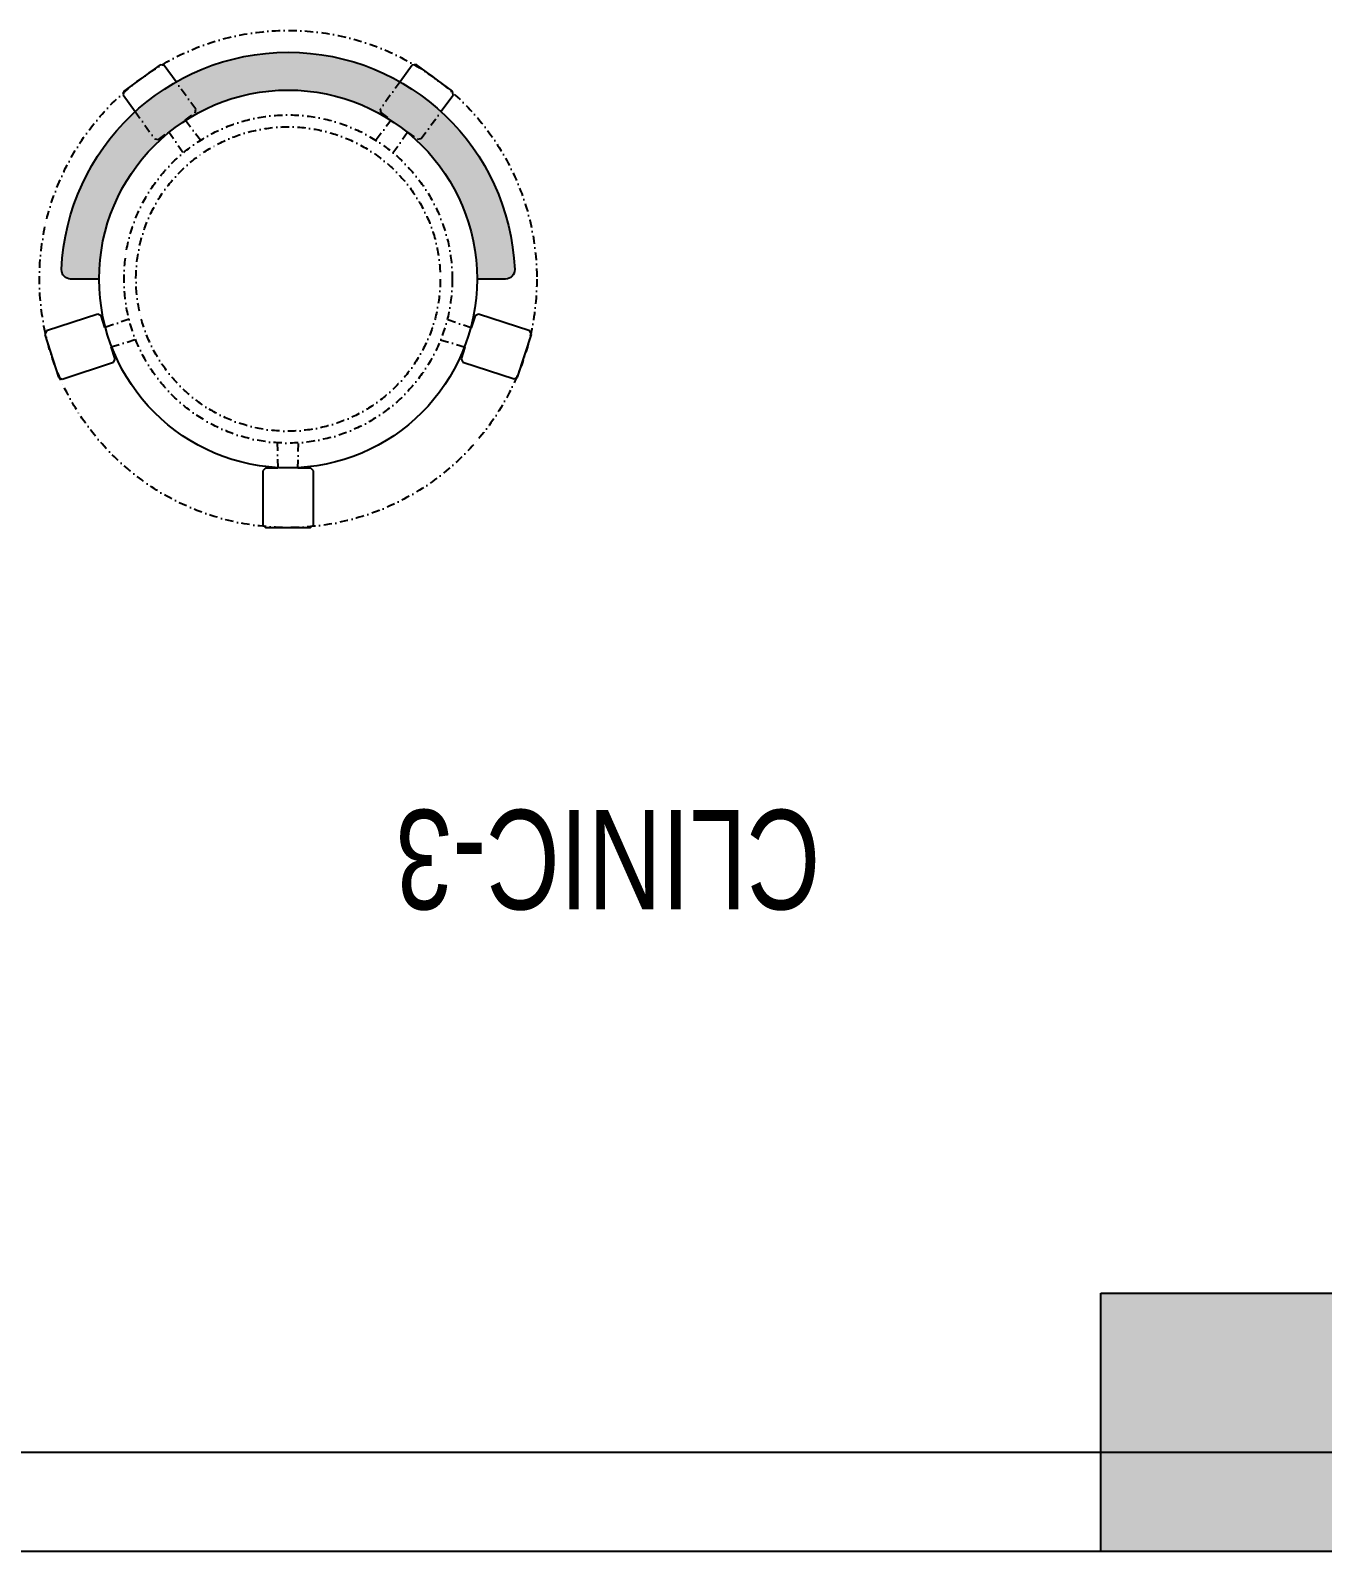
# Model space of a CAD drawing. Header units: feet. Extents: x 9930133 to 9947819, y -6283010 to -6274589.
# Drawn here: x 9941573 to 9942872, y -6278889 to -6277359 of the extents above; entities that cross this region are included whole.
import ezdxf

# ---------------------------------------------------------------- set-up
doc = ezdxf.new("R2010")
doc.units = ezdxf.units.FT
doc.header["$LTSCALE"] = 33
doc.header["$MEASUREMENT"] = 0
doc.linetypes.add('DASHDOT2', pattern=[0.5, 0.25, -0.125, 0, -0.125])
doc.layers.add('column', color=10, linetype='Continuous')
for name, color, linetype, lineweight in [('column hatch', 5, 'Continuous', 0), ('HATCH', 9, 'Continuous', 9), ('LENS-FURNITURE', 13, 'Continuous', 9), ('LENS-PARTITION', 21, 'Continuous', 25), ('LENS_DIMENSION', 193, 'Continuous', 0), ('LENS_TEXT', 31, 'Continuous', 5), ('LN-ELEVATION-1', 81, 'Continuous', 25)]:
    doc.layers.add(name, color=color, linetype=linetype, lineweight=lineweight)
doc.styles.get("Standard").update_dxf_attribs({"font": 'GILC____.TTF'})

# ---------------------------------------------------------------- blocks, each defined once
blk = doc.blocks.new('A$C69cec98d')
at = {"layer": 'column hatch'}
h = blk.add_hatch(color=251, dxfattribs=at)
h.dxf.hatch_style = 1
h.paths.add_polyline_path([(-15486, 4370), (-15166, 4370), (-15166, 4110), (-15486, 4110)])
h.paths.add_polyline_path([(-12075, 4370), (-11755, 4370), (-11755, 4110), (-12075, 4110)])
h.paths.add_polyline_path([(-8615, 4370), (-8295, 4370), (-8295, 4110), (-8615, 4110)])
h.paths.add_polyline_path([(-5170, 4370), (-4850, 4370), (-4850, 4110), (-5170, 4110)])
h.paths.add_polyline_path([(-1730, 4370), (-1410, 4370), (-1410, 4110), (-1730, 4110)])
at = {"layer": 'column'}
blk.add_lwpolyline([(-5170, 4370), (-4850, 4370), (-4850, 4110), (-5170, 4110)], close=True, dxfattribs=at)
blk = doc.blocks.new('DR STOOL')
at = {"layer": 'HATCH'}
h = blk.add_hatch(dxfattribs=at)
h.set_pattern_fill('ANSI36', color=250, angle=-90.00000000000001)
h.set_pattern_definition([(315, (-227.8099174643867, 917.3997257252777), (6.173926083235043, -1.683798022700468), [7.9375, -1.587499999999999, 0, -1.587499999999999])])
edge = h.paths.add_edge_path()
edge.add_line((-190.0000000041909, 4.511094e-10), (-218.6899174675346, 4.511094e-10))
edge.add_arc((-218.6899174670689, 9.120000000388245), 9.119999999940092, 177.6119845363388, 269.9999999996136, ccw=False)
edge.add_arc((-1.8626451e-09, 3.565219e-10), 228.000000002257, 2.3880154632688004, 177.6119845367313, ccw=False)
edge.add_arc((218.6899174633436, 9.120000000497384), 9.120000000051716, -90.00000000034493, 2.3880154629299, ccw=False)
edge.add_line((218.6899174633436, 4.511094e-10), (190, 4.511094e-10))
edge.add_arc((-1.8626451e-09, 4.511094e-10), 190.000000001979, -1.27e-14, 180)
at = {"layer": 'LN-ELEVATION-1', "color": 1, "ltscale": 100}
for p, q in [((-128.6221585394814, 215.4841044476634), (-165.2704676063731, 189.0243927398114)), ((-124.7228340068832, 214.8545704018979), (-128.6221585394814, 215.4841044476634)), ((-112.6981821293011, 198.1996966340157), (-124.7228340068832, 214.8545704018979)), ((124.7553772013634, 214.9803744515593), (112.5488144652918, 198.2845540212292)), ((128.7014972954057, 215.5933048763618), (124.7553772013634, 214.9803744515593)), ((128.7014972954057, 215.5933048763618), (124.7553772013634, 214.9803744515593)), ((165.1911288509145, 188.915192311113), (128.7014972954057, 215.5933048763618)), ((165.1911288509145, 188.915192311113), (128.7014972954057, 215.5933048763618)), ((-165.2704676063731, 189.0243927398114), (-165.9069543029182, 185.0820035930228)), ((-165.9069543029182, 185.0820035930228), (-153.8003208162263, 168.3135803133482)), ((153.6734594982117, 168.4294150282658), (165.7973639420234, 185.0121775862135)), ((165.7973639420234, 185.0121775862135), (165.1911288509145, 188.915192311113)), ((165.7973639420234, 185.0121775862135), (165.1911288509145, 188.915192311113)), ((-191.2928382232785, -35.45407700946089), (-242.9550312487409, -52.24013893969095)), ((-187.9259491492994, -37.1695928365807), (-191.2928382232785, -35.45407700946089)), ((-184.1424400564283, -48.81403796559607), (-187.9259491492994, -37.1695928365807)), ((188.0651108901948, -36.96233201187715), (184.0504167033359, -49.19388854173303)), ((191.3981811110861, -35.27656588272658), (188.0651108901948, -36.96233201187715)), ((243.0100176925771, -52.21682526778022), (191.3981811110861, -35.27656588272658)), ((-242.9550312487409, -52.24013893969095), (-244.7482102331705, -55.75945052818861)), ((-244.7482102331705, -55.75945052818861), (-230.7800458371639, -98.74904560100549)), ((230.715890809428, -98.7280946081737), (244.8123673382215, -55.78040257930116)), ((244.8123673382215, -55.78040257930116), (243.0100176925771, -52.21682526778022)), ((-173.8639617776498, -80.4479453730819), (-177.8421125086024, -68.2044548037811)), ((177.6922140880488, -68.56540505095472), (173.8739495249465, -80.1985000452405)), ((-227.2218665438704, -100.5620286722478), (-175.5596735184081, -83.7759667420105)), ((-175.5596735184081, -83.7759667420105), (-173.8639617776498, -80.4479453730819)), ((173.8739495249465, -80.1985000452405), (175.5794035866856, -83.5704969359358)), ((175.5794035866856, -83.5704969359358), (227.1912401677109, -100.5107563209894)), ((-230.7800458371639, -98.74904560100549), (-227.2218665438704, -100.5620286722478)), ((227.1912401677109, -100.5107563209894), (230.715890809428, -98.7280946081737)), ((-22.72193054761737, -190.2142363802995), (-25.39390889601782, -192.886214728569)), ((-25.39390889601782, -192.886214728569), (-25.39390889601782, -247.2070584567482)), ((-10.47823652112856, -190.2142363802995), (-22.72193054761737, -190.2142363802995)), ((22.78362171910703, -190.2142363802995), (9.910054048988968, -190.2142363802995)), ((25.42475448176265, -192.8553691428751), (22.78362171910703, -190.2142363802995)), ((25.42475448176265, -247.1762128710543), (25.42475448176265, -192.8553691428751)), ((-25.39390889601782, -247.2070584567482), (-22.60096735274419, -250)), ((-22.60096735274419, -250), (22.60096735274419, -250)), ((22.60096735274419, -250), (25.42475448176265, -247.1762128710543))]:
    blk.add_line(p, q, dxfattribs=at)
at = {"layer": 'LN-ELEVATION-1', "linetype": 'DASHDOT2'}
for p, q in [((-92.92521573789418, 170.8129362839827), (-112.6981821293011, 198.1996966340157)), ((112.5488144652918, 198.2845540212292), (92.69529851106927, 171.1294289919315)), ((-153.8003208162263, 168.3135803133482), (-134.1093360339291, 141.0403694751003)), ((-93.52748446213081, 167.0824927485227), (-92.92521573789418, 170.8129362839827)), ((92.69529851106927, 171.1294289919315), (93.26858203159645, 167.4385604566923)), ((133.7372852512635, 141.1612321265929), (153.6734594982117, 168.4294150282658)), ((-103.4542870586738, 159.9154408004979), (-93.52748446213081, 167.0824927485227)), ((-88.15393704269081, 139.4771787207864), (-103.4542870586738, 159.9154408004979)), ((103.6608748426661, 159.8406005539291), (88.19885099539533, 139.4487815762331)), ((93.26858203159645, 167.4385604566923), (103.6608748426661, 159.8406005539291)), ((-134.1093360339291, 141.0403694751003), (-130.4219571123831, 140.4450534014686)), ((-130.4219571123831, 140.4450534014686), (-119.9844727469608, 147.9808124662595)), ((-119.9844727469608, 147.9808124662595), (-105.3687285655178, 126.9741353208374)), ((105.4096150295809, 126.94019481352), (120.1194891873747, 147.8074627162714)), ((120.1194891873747, 147.8074627162714), (130.0033113472163, 140.5812532722048)), ((130.0033113472163, 140.5812532722048), (133.7372852512635, 141.1612321265929)), ((-159.954806596972, -40.49024384317454), (-184.1424400564283, -48.81403796559607)), ((184.0504167033359, -49.19388854173303), (159.8786162491887, -40.79004861696012)), ((-177.8421125086024, -68.2044548037811), (-153.4148110738024, -60.73628028803068)), ((153.3006618716754, -61.02382378749462), (177.6922140880488, -68.56540505095472)), ((-10.92024635523557, -164.6382343793375), (-10.47823652112856, -190.2142363802995)), ((9.910054048988968, -190.2142363802995), (10.35584833659231, -164.674698740353))]:
    blk.add_line(p, q, dxfattribs=at)
at = {"layer": 'LN-ELEVATION-1', "color": 1, "ltscale": 100}
blk.add_lwpolyline([(-190.0000000023283, 0), (-218.6899174656719, 0, -0.4264743413925903), (-227.8019973598421, 9.5, -0.959166304662544), (227.8019973593764, 9.5, -0.4264743413925903), (218.6899174647406, 0), (190.0000000013969, 0)], format="xyb", dxfattribs=at)
at = {"layer": 'LN-ELEVATION-1', "linetype": 'DASHDOT2'}
for radius in [250, 165, 153]:
    blk.add_circle((0, 0), radius, dxfattribs=at)
at = {"layer": 'LN-ELEVATION-1', "color": 1, "ltscale": 100}
blk.add_circle((0, 0), 190, dxfattribs=at)

msp = doc.modelspace()

# ---------------------------------------------------------------- linework, layer by layer
at = {"layer": 'LENS-PARTITION'}
msp.add_lwpolyline([(9943177.957662502, -6278889.254611332), (9940778.15861724, -6278889.254611332), (9940778.15861724, -6278789.254611332), (9943177.957662502, -6278789.254611332)], close=True, dxfattribs=at)

# ---------------------------------------------------------------- block references
at = {"layer": 'LENS-FURNITURE'}
msp.add_blockref('DR STOOL', (9941832.0971086, -6277609.480522949), dxfattribs=at)
at = {"layer": 'LENS_DIMENSION'}
msp.add_blockref('A$C69cec98d', (9947819.15861724, -6282999.254611332), dxfattribs=at)

# ---------------------------------------------------------------- texts
at = {"layer": 'LENS_TEXT', "linetype": 'Continuous', "ltscale": 3, "insert": (9942153.692755682, -6278192.622771065), "char_height": 100, "attachment_point": 5, "rotation": 180}
msp.add_mtext_dynamic_manual_height_columns('CLINIC-3', width=930.4951690917121, gutter_width=0.9999999999999992, heights=[0], dxfattribs=at)

doc.saveas('drawing.dxf')
